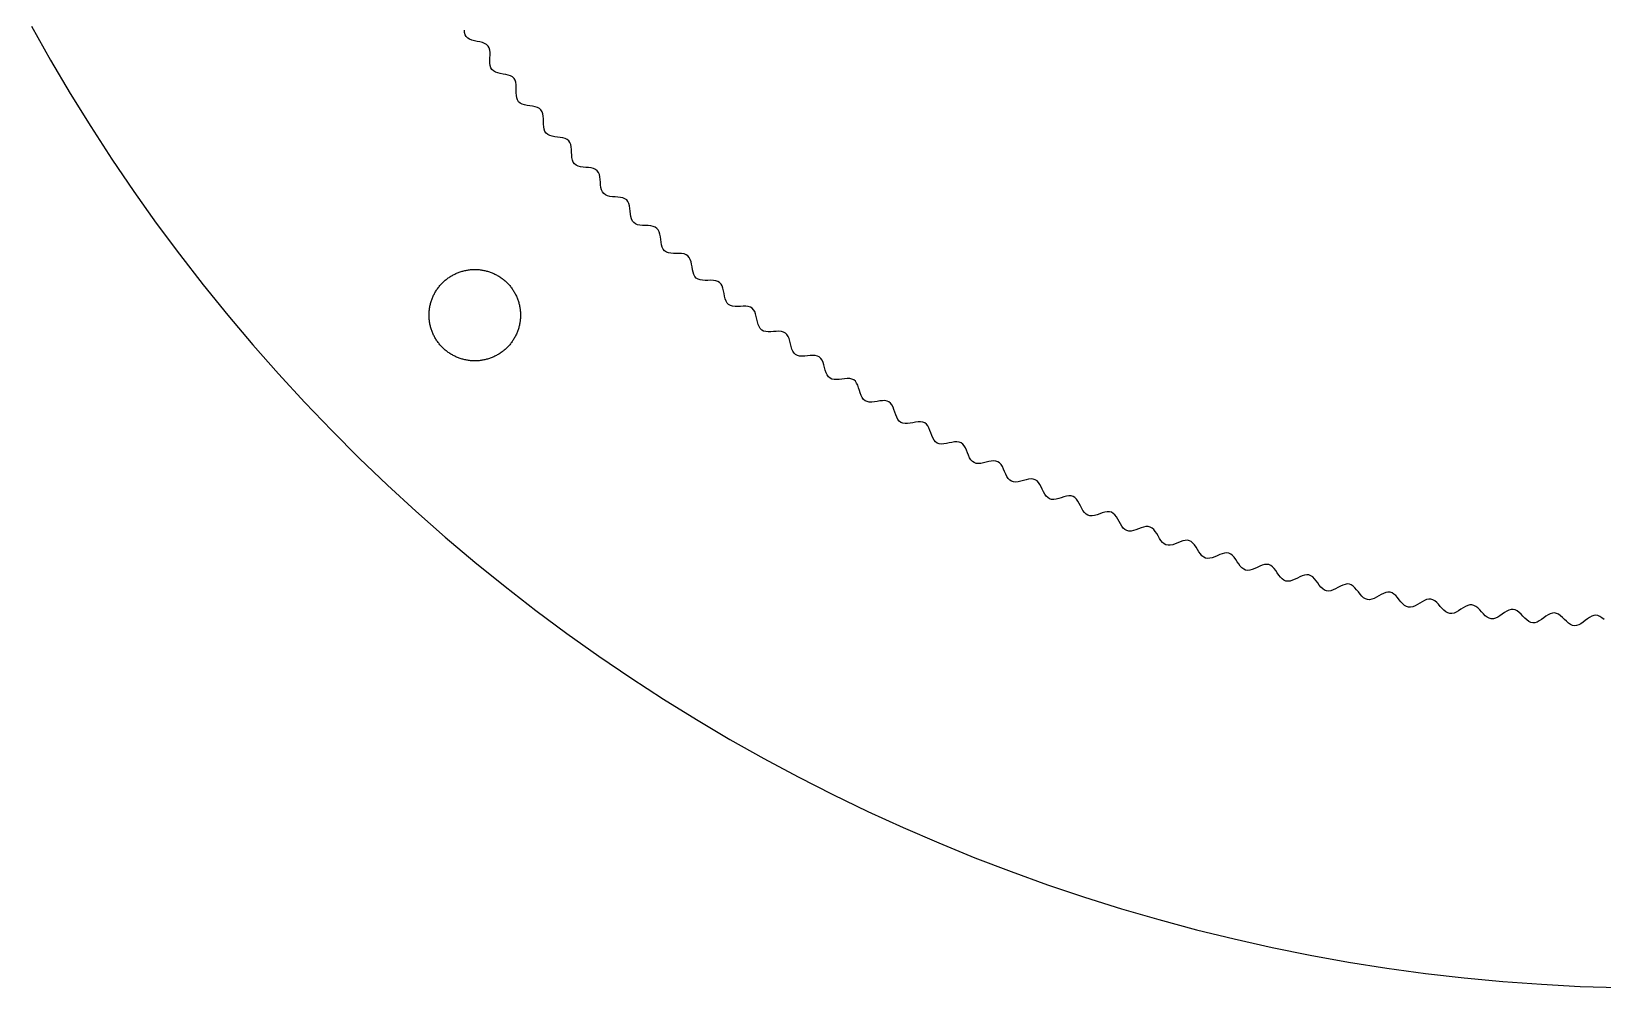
# Model space of a CAD drawing. Header units: metres. Extents: x -102 to 102, y -102 to 102.
# Drawn here: x -88.9 to -3, y -101.5 to -49.2 of the extents above; entities that cross this region are included whole.
import ezdxf

# ---------------------------------------------------------------- set-up
doc = ezdxf.new("R2010")
doc.units = ezdxf.units.M

msp = doc.modelspace()

# ---------------------------------------------------------------- linework, layer by layer
for p, q in [((-88.9451, -48.898), (-87.9016, -50.75)), ((-65.2579, -49.2469), (-65.271, -49.1138)), ((-65.2248, -49.3649), (-65.2579, -49.2469)), ((-65.1681, -49.4653), (-65.2248, -49.3649)), ((-65.0867, -49.5469), (-65.1681, -49.4653)), ((-64.9819, -49.6105), (-65.0867, -49.5469)), ((-64.8572, -49.6589), (-64.9819, -49.6105)), ((-64.7182, -49.6959), (-64.8572, -49.6589)), ((-64.5716, -49.7268), (-64.7182, -49.6959)), ((-64.4251, -49.7574), (-64.5716, -49.7268)), ((-64.2861, -49.7936), (-64.4251, -49.7574)), ((-64.1615, -49.8405), (-64.2861, -49.7936)), ((-64.0565, -49.9026), (-64.1615, -49.8405)), ((-63.9746, -49.9825), (-64.0565, -49.9026)), ((-63.9169, -50.0813), (-63.9746, -49.9825)), ((-63.8821, -50.1981), (-63.9169, -50.0813)), ((-63.8667, -50.3304), (-63.8821, -50.1981)), ((-63.8765, -50.7732), (-63.871, -50.6235)), ((-63.871, -50.6235), (-63.8653, -50.474)), ((-63.8653, -50.474), (-63.8667, -50.3304)), ((-87.9016, -50.75), (-86.8195, -52.5797)), ((-63.8742, -50.9171), (-63.8765, -50.7732)), ((-63.8575, -51.0498), (-63.8742, -50.9171)), ((-63.821, -51.1669), (-63.8575, -51.0498)), ((-63.7615, -51.2656), (-63.821, -51.1669)), ((-63.6779, -51.3449), (-63.7615, -51.2656)), ((-63.5713, -51.4056), (-63.6779, -51.3449)), ((-63.4454, -51.4504), (-63.5713, -51.4056)), ((-63.3053, -51.4836), (-63.4454, -51.4504)), ((-63.158, -51.5104), (-63.3053, -51.4836)), ((-63.0106, -51.5369), (-63.158, -51.5104)), ((-62.8707, -51.5691), (-63.0106, -51.5369)), ((-62.7448, -51.6126), (-62.8707, -51.5691)), ((-62.6382, -51.6717), (-62.7448, -51.6126)), ((-62.5541, -51.7493), (-62.6382, -51.6717)), ((-62.4937, -51.8464), (-62.5541, -51.7493)), ((-62.4556, -51.9622), (-62.4937, -51.8464)), ((-62.4365, -52.094), (-62.4556, -51.9622)), ((-62.431, -52.2375), (-62.4365, -52.094)), ((-62.4339, -52.537), (-62.4326, -52.3872)), ((-62.4326, -52.3872), (-62.431, -52.2375)), ((-86.8195, -52.5797), (-85.6993, -54.3864)), ((-62.4276, -52.6807), (-62.4339, -52.537)), ((-62.4072, -52.8129), (-62.4276, -52.6807)), ((-62.3675, -52.9289), (-62.4072, -52.8129)), ((-62.3053, -53.0259), (-62.3675, -52.9289)), ((-62.2194, -53.1029), (-62.3053, -53.0259)), ((-62.1112, -53.1606), (-62.2194, -53.1029)), ((-61.9841, -53.2019), (-62.1112, -53.1606)), ((-61.8432, -53.2311), (-61.9841, -53.2019)), ((-61.6951, -53.2538), (-61.8432, -53.2311)), ((-61.5471, -53.2762), (-61.6951, -53.2538)), ((-61.4063, -53.3045), (-61.5471, -53.2762)), ((-61.2793, -53.3444), (-61.4063, -53.3045)), ((-61.171, -53.4005), (-61.2793, -53.3444)), ((-61.0848, -53.4757), (-61.171, -53.4005)), ((-61.0217, -53.5711), (-61.0848, -53.4757)), ((-60.9804, -53.6858), (-61.0217, -53.5711)), ((-60.9576, -53.817), (-60.9804, -53.6858)), ((-60.9482, -53.9603), (-60.9576, -53.817)), ((-60.9455, -54.11), (-60.9482, -53.9603)), ((-60.9426, -54.2598), (-60.9455, -54.11)), ((-85.6993, -54.3864), (-84.5415, -56.1692)), ((-60.9323, -54.4033), (-60.9426, -54.2598)), ((-60.9082, -54.5348), (-60.9323, -54.4033)), ((-60.8653, -54.6497), (-60.9082, -54.5348)), ((-60.8004, -54.7449), (-60.8653, -54.6497)), ((-60.7124, -54.8194), (-60.8004, -54.7449)), ((-60.6027, -54.8741), (-60.7124, -54.8194)), ((-60.4744, -54.9118), (-60.6027, -54.8741)), ((-60.3327, -54.9371), (-60.4744, -54.9118)), ((-60.1841, -54.9556), (-60.3327, -54.9371)), ((-60.0355, -54.9739), (-60.1841, -54.9556)), ((-59.894, -54.9983), (-60.0355, -54.9739)), ((-59.7659, -55.0346), (-59.894, -54.9983)), ((-59.6561, -55.0877), (-59.7659, -55.0346)), ((-59.5679, -55.1604), (-59.6561, -55.0877)), ((-59.5021, -55.254), (-59.5679, -55.1604)), ((-59.4576, -55.3676), (-59.5021, -55.254)), ((-59.4312, -55.4981), (-59.4576, -55.3676)), ((-59.4177, -55.641), (-59.4312, -55.4981)), ((-59.4109, -55.7906), (-59.4177, -55.641)), ((-59.4038, -55.9402), (-59.4109, -55.7906)), ((-84.5415, -56.1692), (-83.3466, -57.9274)), ((-59.3895, -56.0834), (-59.4038, -55.9402)), ((-59.3618, -56.2142), (-59.3895, -56.0834)), ((-59.3157, -56.3278), (-59.3618, -56.2142)), ((-59.2481, -56.4212), (-59.3157, -56.3278)), ((-59.1581, -56.4932), (-59.2481, -56.4212)), ((-59.0469, -56.5448), (-59.1581, -56.4932)), ((-58.9176, -56.579), (-59.0469, -56.5448)), ((-58.7753, -56.6003), (-58.9176, -56.579)), ((-58.6262, -56.6147), (-58.7753, -56.6003)), ((-58.4772, -56.6287), (-58.6262, -56.6147)), ((-58.335, -56.6492), (-58.4772, -56.6287)), ((-58.2059, -56.6819), (-58.335, -56.6492)), ((-58.0947, -56.7319), (-58.2059, -56.6819)), ((-58.0045, -56.8022), (-58.0947, -56.7319)), ((-57.9361, -56.8939), (-58.0045, -56.8022)), ((-57.8885, -57.0061), (-57.9361, -56.8939)), ((-57.8584, -57.1359), (-57.8885, -57.0061)), ((-57.841, -57.2784), (-57.8584, -57.1359)), ((-57.83, -57.4277), (-57.841, -57.2784)), ((-57.8187, -57.5771), (-57.83, -57.4277)), ((-83.3466, -57.9274), (-82.1152, -59.6602)), ((-57.8004, -57.7198), (-57.8187, -57.5771)), ((-57.769, -57.8497), (-57.8004, -57.7198)), ((-57.7198, -57.9621), (-57.769, -57.8497)), ((-57.6496, -58.0535), (-57.7198, -57.9621)), ((-57.5577, -58.123), (-57.6496, -58.0535)), ((-57.445, -58.1715), (-57.5577, -58.123)), ((-57.3148, -58.202), (-57.445, -58.1715)), ((-57.172, -58.2193), (-57.3148, -58.202)), ((-57.0226, -58.2295), (-57.172, -58.2193)), ((-56.8732, -58.2394), (-57.0226, -58.2295)), ((-56.7305, -58.2559), (-56.8732, -58.2394)), ((-56.6006, -58.285), (-56.7305, -58.2559)), ((-56.488, -58.3319), (-56.6006, -58.285)), ((-56.3958, -58.3996), (-56.488, -58.3319)), ((-56.3249, -58.4894), (-56.3958, -58.3996)), ((-56.2742, -58.6003), (-56.3249, -58.4894)), ((-56.2405, -58.7291), (-56.2742, -58.6003)), ((-56.2191, -58.8711), (-56.2405, -58.7291)), ((-56.204, -59.02), (-56.2191, -58.8711)), ((-56.1886, -59.169), (-56.204, -59.02)), ((-56.1663, -59.3112), (-56.1886, -59.169)), ((-82.1152, -59.6602), (-80.8478, -61.3668)), ((-56.1312, -59.4402), (-56.1663, -59.3112)), ((-56.0789, -59.5511), (-56.1312, -59.4402)), ((-56.0062, -59.6406), (-56.0789, -59.5511)), ((-55.9124, -59.7074), (-56.0062, -59.6406)), ((-55.7984, -59.7528), (-55.9124, -59.7074)), ((-55.6674, -59.7796), (-55.7984, -59.7528)), ((-55.5241, -59.7929), (-55.6674, -59.7796)), ((-55.3745, -59.799), (-55.5241, -59.7929)), ((-55.2249, -59.8047), (-55.3745, -59.799)), ((-55.0818, -59.8172), (-55.2249, -59.8047)), ((-54.9511, -59.8427), (-55.0818, -59.8172)), ((-54.8373, -59.8864), (-54.9511, -59.8427)), ((-54.7432, -59.9515), (-54.8373, -59.8864)), ((-54.6698, -60.0393), (-54.7432, -59.9515)), ((-54.616, -60.1487), (-54.6698, -60.0393)), ((-54.5788, -60.2765), (-54.616, -60.1487)), ((-54.5534, -60.4178), (-54.5788, -60.2765)), ((-54.5341, -60.5663), (-54.5534, -60.4178)), ((-54.5146, -60.7148), (-54.5341, -60.5663)), ((-54.4883, -60.8563), (-54.5146, -60.7148)), ((-54.4497, -60.9843), (-54.4883, -60.8563)), ((-54.3942, -61.0937), (-54.4497, -60.9843)), ((-80.8478, -61.3668), (-79.5449, -63.0465)), ((-54.3191, -61.1811), (-54.3942, -61.0937)), ((-54.2234, -61.2453), (-54.3191, -61.1811)), ((-54.1082, -61.2874), (-54.2234, -61.2453)), ((-53.9766, -61.3106), (-54.1082, -61.2874)), ((-53.833, -61.3199), (-53.9766, -61.3106)), ((-53.6832, -61.3218), (-53.833, -61.3199)), ((-53.5335, -61.3234), (-53.6832, -61.3218)), ((-53.3902, -61.3318), (-53.5335, -61.3234)), ((-53.2588, -61.3537), (-53.3902, -61.3318)), ((-53.1438, -61.3942), (-53.2588, -61.3537)), ((-53.0479, -61.4566), (-53.1438, -61.3942)), ((-52.9721, -61.5423), (-53.0479, -61.4566)), ((-52.9153, -61.6502), (-52.9721, -61.5423)), ((-52.8745, -61.7769), (-52.9153, -61.6502)), ((-52.8452, -61.9175), (-52.8745, -61.7769)), ((-66.2325, -62.7249), (-66.1908, -62.6932)), ((-66.1908, -62.6932), (-66.1485, -62.6624)), ((-66.1485, -62.6624), (-66.1055, -62.6326)), ((-66.1055, -62.6326), (-66.0619, -62.6036)), ((-66.0619, -62.6036), (-66.0177, -62.5755)), ((-66.0177, -62.5755), (-65.9729, -62.5484)), ((-65.9729, -62.5484), (-65.9275, -62.5222)), ((-65.9275, -62.5222), (-65.8816, -62.497)), ((-65.8816, -62.497), (-65.8352, -62.4727)), ((-65.8352, -62.4727), (-65.7883, -62.4495)), ((-65.7883, -62.4495), (-65.741, -62.4272)), ((-65.741, -62.4272), (-65.6931, -62.4059)), ((-65.6931, -62.4059), (-65.6449, -62.3856)), ((-65.6449, -62.3856), (-65.5962, -62.3663)), ((-65.5962, -62.3663), (-65.5471, -62.3481)), ((-65.5471, -62.3481), (-65.4977, -62.3308)), ((-65.4977, -62.3308), (-65.4479, -62.3147)), ((-65.4479, -62.3147), (-65.3977, -62.2995)), ((-65.3977, -62.2995), (-65.3473, -62.2854)), ((-65.3473, -62.2854), (-65.2966, -62.2724)), ((-65.2966, -62.2724), (-65.2456, -62.2605)), ((-65.2456, -62.2605), (-65.1944, -62.2496)), ((-65.1944, -62.2496), (-65.143, -62.2398)), ((-65.143, -62.2398), (-65.0914, -62.231)), ((-65.0914, -62.231), (-65.0396, -62.2234)), ((-65.0396, -62.2234), (-64.9876, -62.2168)), ((-64.9876, -62.2168), (-64.9355, -62.2114)), ((-64.9355, -62.2114), (-64.8834, -62.207)), ((-64.8834, -62.207), (-64.8311, -62.2037)), ((-64.8311, -62.2037), (-64.7788, -62.2015)), ((-64.7788, -62.2015), (-64.7264, -62.2004)), ((-64.7264, -62.2004), (-64.6741, -62.2004)), ((-64.6741, -62.2004), (-64.6217, -62.2015)), ((-64.6217, -62.2015), (-64.5694, -62.2037)), ((-64.5694, -62.2037), (-64.5172, -62.207)), ((-64.5172, -62.207), (-64.465, -62.2114)), ((-64.465, -62.2114), (-64.4129, -62.2168)), ((-64.4129, -62.2168), (-64.361, -62.2234)), ((-64.361, -62.2234), (-64.3092, -62.231)), ((-64.3092, -62.231), (-64.2576, -62.2398)), ((-64.2576, -62.2398), (-64.2061, -62.2496)), ((-64.2061, -62.2496), (-64.1549, -62.2605)), ((-64.1549, -62.2605), (-64.1039, -62.2724)), ((-64.1039, -62.2724), (-64.0532, -62.2854)), ((-64.0532, -62.2854), (-64.0028, -62.2995)), ((-64.0028, -62.2995), (-63.9527, -62.3147)), ((-63.9527, -62.3147), (-63.9029, -62.3308)), ((-63.9029, -62.3308), (-63.8534, -62.3481)), ((-63.8534, -62.3481), (-63.8043, -62.3663)), ((-63.8043, -62.3663), (-63.7557, -62.3856)), ((-63.7557, -62.3856), (-63.7074, -62.4059)), ((-63.7074, -62.4059), (-63.6596, -62.4272)), ((-63.6596, -62.4272), (-63.6122, -62.4495)), ((-63.6122, -62.4495), (-63.5653, -62.4727)), ((-63.5653, -62.4727), (-63.5189, -62.497)), ((-63.5189, -62.497), (-63.473, -62.5222)), ((-63.473, -62.5222), (-63.4277, -62.5484)), ((-63.4277, -62.5484), (-63.3829, -62.5755)), ((-63.3829, -62.5755), (-63.3387, -62.6036)), ((-63.3387, -62.6036), (-63.2951, -62.6326)), ((-63.2951, -62.6326), (-63.2521, -62.6624)), ((-63.2521, -62.6624), (-63.2097, -62.6932)), ((-63.2097, -62.6932), (-63.168, -62.7249)), ((-52.8218, -62.0654), (-52.8452, -61.9175)), ((-52.798, -62.2133), (-52.8218, -62.0654)), ((-52.7679, -62.354), (-52.798, -62.2133)), ((-52.7257, -62.4808), (-52.7679, -62.354)), ((-52.6672, -62.5886), (-52.7257, -62.4808)), ((-52.5897, -62.6739), (-52.6672, -62.5886)), ((-52.4922, -62.7355), (-52.5897, -62.6739)), ((-79.5449, -63.0465), (-78.2071, -64.6985)), ((-66.9511, -63.6122), (-66.9278, -63.5653)), ((-66.9278, -63.5653), (-66.9035, -63.5189)), ((-66.9035, -63.5189), (-66.8783, -63.473)), ((-66.8783, -63.473), (-66.8521, -63.4277)), ((-66.8521, -63.4277), (-66.825, -63.3829)), ((-66.825, -63.3829), (-66.7969, -63.3387)), ((-66.7969, -63.3387), (-66.768, -63.2951)), ((-66.768, -63.2951), (-66.7381, -63.2521)), ((-66.7381, -63.2521), (-66.7073, -63.2097)), ((-66.7073, -63.2097), (-66.6756, -63.168)), ((-66.6756, -63.168), (-66.6431, -63.127)), ((-66.6431, -63.127), (-66.6098, -63.0866)), ((-66.6098, -63.0866), (-66.5755, -63.047)), ((-66.5755, -63.047), (-66.5405, -63.0081)), ((-66.5405, -63.0081), (-66.5047, -62.9699)), ((-66.5047, -62.9699), (-66.468, -62.9325)), ((-66.468, -62.9325), (-66.4306, -62.8959)), ((-66.4306, -62.8959), (-66.3925, -62.86)), ((-66.3925, -62.86), (-66.3535, -62.825)), ((-66.3535, -62.825), (-66.3139, -62.7908)), ((-66.3139, -62.7908), (-66.2736, -62.7574)), ((-66.2736, -62.7574), (-66.2325, -62.7249)), ((-63.168, -62.7249), (-63.127, -62.7574)), ((-63.127, -62.7574), (-63.0866, -62.7908)), ((-63.0866, -62.7908), (-63.047, -62.825)), ((-63.047, -62.825), (-63.0081, -62.86)), ((-63.0081, -62.86), (-62.9699, -62.8959)), ((-62.9699, -62.8959), (-62.9325, -62.9325)), ((-62.9325, -62.9325), (-62.8959, -62.9699)), ((-62.8959, -62.9699), (-62.86, -63.0081)), ((-62.86, -63.0081), (-62.825, -63.047)), ((-62.825, -63.047), (-62.7908, -63.0866)), ((-62.7908, -63.0866), (-62.7574, -63.127)), ((-62.7574, -63.127), (-62.7249, -63.168)), ((-62.7249, -63.168), (-62.6932, -63.2097)), ((-62.6932, -63.2097), (-62.6624, -63.2521)), ((-62.6624, -63.2521), (-62.6326, -63.2951)), ((-62.6326, -63.2951), (-62.6036, -63.3387)), ((-62.6036, -63.3387), (-62.5755, -63.3829)), ((-62.5755, -63.3829), (-62.5484, -63.4277)), ((-62.5484, -63.4277), (-62.5222, -63.473)), ((-62.5222, -63.473), (-62.497, -63.5189)), ((-62.497, -63.5189), (-62.4727, -63.5653)), ((-62.4727, -63.5653), (-62.4495, -63.6122)), ((-52.3759, -62.7743), (-52.4922, -62.7355)), ((-52.2436, -62.7938), (-52.3759, -62.7743)), ((-52.0998, -62.7991), (-52.2436, -62.7938)), ((-51.95, -62.7968), (-52.0998, -62.7991)), ((-51.8004, -62.7942), (-51.95, -62.7968)), ((-51.6569, -62.7987), (-51.8004, -62.7942)), ((-51.5249, -62.8168), (-51.6569, -62.7987)), ((-51.4088, -62.8541), (-51.5249, -62.8168)), ((-51.3113, -62.9139), (-51.4088, -62.8541)), ((-51.2331, -62.9974), (-51.3113, -62.9139)), ((-51.1733, -63.1036), (-51.2331, -62.9974)), ((-51.129, -63.2292), (-51.1733, -63.1036)), ((-51.0957, -63.3689), (-51.129, -63.2292)), ((-51.0682, -63.516), (-51.0957, -63.3689)), ((-51.0404, -63.6632), (-51.0682, -63.516)), ((-67.1892, -64.465), (-67.1837, -64.4129)), ((-67.1837, -64.4129), (-67.1771, -64.361)), ((-67.1771, -64.361), (-67.1695, -64.3092)), ((-67.1695, -64.3092), (-67.1608, -64.2576)), ((-67.1608, -64.2576), (-67.1509, -64.2061)), ((-67.1509, -64.2061), (-67.1401, -64.1549)), ((-67.1401, -64.1549), (-67.1281, -64.1039)), ((-67.1281, -64.1039), (-67.1151, -64.0532)), ((-67.1151, -64.0532), (-67.101, -64.0028)), ((-67.101, -64.0028), (-67.0859, -63.9527)), ((-67.0859, -63.9527), (-67.0697, -63.9029)), ((-67.0697, -63.9029), (-67.0525, -63.8534)), ((-67.0525, -63.8534), (-67.0342, -63.8043)), ((-67.0342, -63.8043), (-67.0149, -63.7557)), ((-67.0149, -63.7557), (-66.9946, -63.7074)), ((-66.9946, -63.7074), (-66.9734, -63.6596)), ((-66.9734, -63.6596), (-66.9511, -63.6122)), ((-62.4495, -63.6122), (-62.4272, -63.6596)), ((-62.4272, -63.6596), (-62.4059, -63.7074)), ((-62.4059, -63.7074), (-62.3856, -63.7557)), ((-62.3856, -63.7557), (-62.3663, -63.8043)), ((-62.3663, -63.8043), (-62.3481, -63.8534)), ((-62.3481, -63.8534), (-62.3308, -63.9029)), ((-62.3308, -63.9029), (-62.3147, -63.9527)), ((-62.3147, -63.9527), (-62.2995, -64.0028)), ((-62.2995, -64.0028), (-62.2854, -64.0532)), ((-62.2854, -64.0532), (-62.2724, -64.1039)), ((-62.2724, -64.1039), (-62.2605, -64.1549)), ((-62.2605, -64.1549), (-62.2496, -64.2061)), ((-62.2496, -64.2061), (-62.2398, -64.2576)), ((-62.2398, -64.2576), (-62.231, -64.3092)), ((-62.231, -64.3092), (-62.2234, -64.361)), ((-62.2234, -64.361), (-62.2168, -64.4129)), ((-62.2168, -64.4129), (-62.2114, -64.465)), ((-51.0062, -63.803), (-51.0404, -63.6632)), ((-50.9606, -63.9287), (-51.0062, -63.803)), ((-50.8991, -64.0348), (-50.9606, -63.9287)), ((-50.8192, -64.1179), (-50.8991, -64.0348)), ((-50.7201, -64.1767), (-50.8192, -64.1179)), ((-50.6027, -64.2123), (-50.7201, -64.1767)), ((-50.47, -64.2281), (-50.6027, -64.2123)), ((-50.3261, -64.2294), (-50.47, -64.2281)), ((-50.1764, -64.2229), (-50.3261, -64.2294)), ((-50.0269, -64.2161), (-50.1764, -64.2229)), ((-49.8833, -64.2165), (-50.0269, -64.2161)), ((-49.7509, -64.231), (-49.8833, -64.2165)), ((-49.6338, -64.265), (-49.7509, -64.231)), ((-49.5346, -64.322), (-49.6338, -64.265)), ((-49.4542, -64.4034), (-49.5346, -64.322)), ((-49.3914, -64.5079), (-49.4542, -64.4034)), ((-78.2071, -64.6985), (-76.835, -66.3222)), ((-67.2001, -64.6741), (-67.199, -64.6217)), ((-67.2001, -64.7264), (-67.2001, -64.6741)), ((-67.199, -64.7788), (-67.2001, -64.7264)), ((-67.199, -64.6217), (-67.1968, -64.5694)), ((-67.1968, -64.8311), (-67.199, -64.7788)), ((-67.1968, -64.5694), (-67.1935, -64.5172)), ((-67.1935, -64.8834), (-67.1968, -64.8311)), ((-67.1935, -64.5172), (-67.1892, -64.465)), ((-67.1892, -64.9355), (-67.1935, -64.8834)), ((-67.1837, -64.9876), (-67.1892, -64.9355)), ((-67.1771, -65.0396), (-67.1837, -64.9876)), ((-67.1695, -65.0914), (-67.1771, -65.0396)), ((-67.1608, -65.143), (-67.1695, -65.0914)), ((-67.1509, -65.1944), (-67.1608, -65.143)), ((-67.1401, -65.2456), (-67.1509, -65.1944)), ((-67.1281, -65.2966), (-67.1401, -65.2456)), ((-62.2605, -65.2456), (-62.2724, -65.2966)), ((-62.2496, -65.1944), (-62.2605, -65.2456)), ((-62.2398, -65.143), (-62.2496, -65.1944)), ((-62.231, -65.0914), (-62.2398, -65.143)), ((-62.2234, -65.0396), (-62.231, -65.0914)), ((-62.2168, -64.9876), (-62.2234, -65.0396)), ((-62.2114, -64.9355), (-62.2168, -64.9876)), ((-62.2114, -64.465), (-62.207, -64.5172)), ((-62.207, -64.8834), (-62.2114, -64.9355)), ((-62.207, -64.5172), (-62.2037, -64.5694)), ((-62.2037, -64.8311), (-62.207, -64.8834)), ((-62.2037, -64.5694), (-62.2015, -64.6217)), ((-62.2015, -64.7788), (-62.2037, -64.8311)), ((-62.2015, -64.6217), (-62.2004, -64.6741)), ((-62.2004, -64.7264), (-62.2015, -64.7788)), ((-62.2004, -64.6741), (-62.2004, -64.7264)), ((-49.3436, -64.6322), (-49.3914, -64.5079)), ((-49.3065, -64.7709), (-49.3436, -64.6322)), ((-49.2748, -64.9172), (-49.3065, -64.7709)), ((-49.2429, -65.0635), (-49.2748, -64.9172)), ((-49.2049, -65.2023), (-49.2429, -65.0635)), ((-49.1557, -65.3266), (-49.2049, -65.2023)), ((-67.1151, -65.3473), (-67.1281, -65.2966)), ((-67.101, -65.3977), (-67.1151, -65.3473)), ((-67.0859, -65.4479), (-67.101, -65.3977)), ((-67.0697, -65.4977), (-67.0859, -65.4479)), ((-67.0525, -65.5471), (-67.0697, -65.4977)), ((-67.0342, -65.5962), (-67.0525, -65.5471)), ((-67.0149, -65.6449), (-67.0342, -65.5962)), ((-66.9946, -65.6931), (-67.0149, -65.6449)), ((-66.9734, -65.741), (-66.9946, -65.6931)), ((-66.9511, -65.7883), (-66.9734, -65.741)), ((-66.9278, -65.8352), (-66.9511, -65.7883)), ((-66.9035, -65.8816), (-66.9278, -65.8352)), ((-66.8783, -65.9275), (-66.9035, -65.8816)), ((-66.8521, -65.9729), (-66.8783, -65.9275)), ((-66.825, -66.0177), (-66.8521, -65.9729)), ((-66.7969, -66.0619), (-66.825, -66.0177)), ((-66.768, -66.1055), (-66.7969, -66.0619)), ((-66.7381, -66.1485), (-66.768, -66.1055)), ((-66.7073, -66.1908), (-66.7381, -66.1485)), ((-62.6624, -66.1485), (-62.6932, -66.1908)), ((-62.6326, -66.1055), (-62.6624, -66.1485)), ((-62.6036, -66.0619), (-62.6326, -66.1055)), ((-62.5755, -66.0177), (-62.6036, -66.0619)), ((-62.5484, -65.9729), (-62.5755, -66.0177)), ((-62.5222, -65.9275), (-62.5484, -65.9729)), ((-62.497, -65.8816), (-62.5222, -65.9275)), ((-62.4727, -65.8352), (-62.497, -65.8816)), ((-62.4495, -65.7883), (-62.4727, -65.8352)), ((-62.4272, -65.741), (-62.4495, -65.7883)), ((-62.4059, -65.6931), (-62.4272, -65.741)), ((-62.3856, -65.6449), (-62.4059, -65.6931)), ((-62.3663, -65.5962), (-62.3856, -65.6449)), ((-62.3481, -65.5471), (-62.3663, -65.5962)), ((-62.3308, -65.4977), (-62.3481, -65.5471)), ((-62.3147, -65.4479), (-62.3308, -65.4977)), ((-62.2995, -65.3977), (-62.3147, -65.4479)), ((-62.2854, -65.3473), (-62.2995, -65.3977)), ((-62.2724, -65.2966), (-62.2854, -65.3473)), ((-49.0913, -65.431), (-49.1557, -65.3266)), ((-49.0091, -65.5118), (-49.0913, -65.431)), ((-48.9084, -65.5678), (-49.0091, -65.5118)), ((-48.7901, -65.6002), (-48.9084, -65.5678)), ((-48.6569, -65.6122), (-48.7901, -65.6002)), ((-48.513, -65.6095), (-48.6569, -65.6122)), ((-48.3636, -65.5988), (-48.513, -65.6095)), ((-48.2143, -65.5879), (-48.3636, -65.5988)), ((-48.0708, -65.5843), (-48.2143, -65.5879)), ((-47.9381, -65.5951), (-48.0708, -65.5843)), ((-47.8201, -65.6258), (-47.9381, -65.5951)), ((-47.7193, -65.68), (-47.8201, -65.6258)), ((-47.6366, -65.7591), (-47.7193, -65.68)), ((-47.571, -65.8618), (-47.6366, -65.7591)), ((-47.5197, -65.9847), (-47.571, -65.8618)), ((-47.4787, -66.1223), (-47.5197, -65.9847)), ((-47.443, -66.2677), (-47.4787, -66.1223)), ((-76.835, -66.3222), (-75.4292, -67.9167)), ((-66.6756, -66.2325), (-66.7073, -66.1908)), ((-66.6431, -66.2736), (-66.6756, -66.2325)), ((-66.6098, -66.3139), (-66.6431, -66.2736)), ((-66.5755, -66.3535), (-66.6098, -66.3139)), ((-66.5405, -66.3925), (-66.5755, -66.3535)), ((-66.5047, -66.4306), (-66.5405, -66.3925)), ((-66.468, -66.468), (-66.5047, -66.4306)), ((-66.4306, -66.5047), (-66.468, -66.468)), ((-66.3925, -66.5405), (-66.4306, -66.5047)), ((-66.3535, -66.5755), (-66.3925, -66.5405)), ((-66.3139, -66.6098), (-66.3535, -66.5755)), ((-66.2736, -66.6431), (-66.3139, -66.6098)), ((-66.2325, -66.6756), (-66.2736, -66.6431)), ((-66.1908, -66.7073), (-66.2325, -66.6756)), ((-66.1485, -66.7381), (-66.1908, -66.7073)), ((-66.1055, -66.768), (-66.1485, -66.7381)), ((-66.0619, -66.7969), (-66.1055, -66.768)), ((-66.0177, -66.825), (-66.0619, -66.7969)), ((-65.9729, -66.8521), (-66.0177, -66.825)), ((-65.9275, -66.8783), (-65.9729, -66.8521)), ((-65.8816, -66.9035), (-65.9275, -66.8783)), ((-65.8352, -66.9278), (-65.8816, -66.9035)), ((-65.7883, -66.9511), (-65.8352, -66.9278)), ((-65.741, -66.9734), (-65.7883, -66.9511)), ((-65.6931, -66.9946), (-65.741, -66.9734)), ((-65.6449, -67.0149), (-65.6931, -66.9946)), ((-63.7074, -66.9946), (-63.7557, -67.0149)), ((-63.6596, -66.9734), (-63.7074, -66.9946)), ((-63.6122, -66.9511), (-63.6596, -66.9734)), ((-63.5653, -66.9278), (-63.6122, -66.9511)), ((-63.5189, -66.9035), (-63.5653, -66.9278)), ((-63.473, -66.8783), (-63.5189, -66.9035)), ((-63.4277, -66.8521), (-63.473, -66.8783)), ((-63.3829, -66.825), (-63.4277, -66.8521)), ((-63.3387, -66.7969), (-63.3829, -66.825)), ((-63.2951, -66.768), (-63.3387, -66.7969)), ((-63.2521, -66.7381), (-63.2951, -66.768)), ((-63.2097, -66.7073), (-63.2521, -66.7381)), ((-63.168, -66.6756), (-63.2097, -66.7073)), ((-63.127, -66.6431), (-63.168, -66.6756)), ((-63.0866, -66.6098), (-63.127, -66.6431)), ((-63.047, -66.5755), (-63.0866, -66.6098)), ((-63.0081, -66.5405), (-63.047, -66.5755)), ((-62.9699, -66.5047), (-63.0081, -66.5405)), ((-62.9325, -66.468), (-62.9699, -66.5047)), ((-62.8959, -66.4306), (-62.9325, -66.468)), ((-62.86, -66.3925), (-62.8959, -66.4306)), ((-62.825, -66.3535), (-62.86, -66.3925)), ((-62.7908, -66.3139), (-62.825, -66.3535)), ((-62.7574, -66.2736), (-62.7908, -66.3139)), ((-62.7249, -66.2325), (-62.7574, -66.2736)), ((-62.6932, -66.1908), (-62.7249, -66.2325)), ((-47.407, -66.4131), (-47.443, -66.2677)), ((-47.3651, -66.5508), (-47.407, -66.4131)), ((-47.3125, -66.6737), (-47.3651, -66.5508)), ((-47.2452, -66.7762), (-47.3125, -66.6737)), ((-47.1608, -66.8547), (-47.2452, -66.7762)), ((-47.0585, -66.9079), (-47.1608, -66.8547)), ((-46.9394, -66.9369), (-47.0585, -66.9079)), ((-46.8059, -66.9453), (-46.9394, -66.9369)), ((-46.6622, -66.9385), (-46.8059, -66.9453)), ((-46.5132, -66.9237), (-46.6622, -66.9385)), ((-46.3642, -66.9085), (-46.5132, -66.9237)), ((-46.2208, -66.901), (-46.3642, -66.9085)), ((-46.0878, -66.908), (-46.2208, -66.901)), ((-45.9691, -66.9354), (-46.0878, -66.908)), ((-45.8668, -66.9868), (-45.9691, -66.9354)), ((-45.782, -67.0635), (-45.8668, -66.9868)), ((-65.5962, -67.0342), (-65.6449, -67.0149)), ((-65.5471, -67.0525), (-65.5962, -67.0342)), ((-65.4977, -67.0697), (-65.5471, -67.0525)), ((-65.4479, -67.0859), (-65.4977, -67.0697)), ((-65.3977, -67.101), (-65.4479, -67.0859)), ((-65.3473, -67.1151), (-65.3977, -67.101)), ((-65.2966, -67.1281), (-65.3473, -67.1151)), ((-65.2456, -67.1401), (-65.2966, -67.1281)), ((-65.1944, -67.1509), (-65.2456, -67.1401)), ((-65.143, -67.1608), (-65.1944, -67.1509)), ((-65.0914, -67.1695), (-65.143, -67.1608)), ((-65.0396, -67.1771), (-65.0914, -67.1695)), ((-64.9876, -67.1837), (-65.0396, -67.1771)), ((-64.9355, -67.1892), (-64.9876, -67.1837)), ((-64.8834, -67.1935), (-64.9355, -67.1892)), ((-64.8311, -67.1968), (-64.8834, -67.1935)), ((-64.7788, -67.199), (-64.8311, -67.1968)), ((-64.7264, -67.2001), (-64.7788, -67.199)), ((-64.6741, -67.2001), (-64.7264, -67.2001)), ((-64.6217, -67.199), (-64.6741, -67.2001)), ((-64.5694, -67.1968), (-64.6217, -67.199)), ((-64.5172, -67.1935), (-64.5694, -67.1968)), ((-64.465, -67.1892), (-64.5172, -67.1935)), ((-64.4129, -67.1837), (-64.465, -67.1892)), ((-64.361, -67.1771), (-64.4129, -67.1837)), ((-64.3092, -67.1695), (-64.361, -67.1771)), ((-64.2576, -67.1608), (-64.3092, -67.1695)), ((-64.2061, -67.1509), (-64.2576, -67.1608)), ((-64.1549, -67.1401), (-64.2061, -67.1509)), ((-64.1039, -67.1281), (-64.1549, -67.1401)), ((-64.0532, -67.1151), (-64.1039, -67.1281)), ((-64.0028, -67.101), (-64.0532, -67.1151)), ((-63.9527, -67.0859), (-64.0028, -67.101)), ((-63.9029, -67.0697), (-63.9527, -67.0859)), ((-63.8534, -67.0525), (-63.9029, -67.0697)), ((-63.8043, -67.0342), (-63.8534, -67.0525)), ((-63.7557, -67.0149), (-63.8043, -67.0342)), ((-45.7134, -67.1644), (-45.782, -67.0635)), ((-45.6588, -67.2858), (-45.7134, -67.1644)), ((-45.614, -67.4222), (-45.6588, -67.2858)), ((-45.5742, -67.5666), (-45.614, -67.4222)), ((-45.5341, -67.7109), (-45.5742, -67.5666)), ((-45.4885, -67.8474), (-45.5341, -67.7109)), ((-45.4324, -67.9687), (-45.4885, -67.8474)), ((-75.4292, -67.9167), (-73.9903, -69.4815)), ((-45.3623, -68.0693), (-45.4324, -67.9687)), ((-45.2757, -68.1454), (-45.3623, -68.0693)), ((-45.172, -68.1957), (-45.2757, -68.1454)), ((-45.0521, -68.2214), (-45.172, -68.1957)), ((-44.9185, -68.226), (-45.0521, -68.2214)), ((-44.775, -68.2153), (-44.9185, -68.226)), ((-44.6264, -68.1963), (-44.775, -68.2153)), ((-44.478, -68.177), (-44.6264, -68.1963)), ((-44.3348, -68.1654), (-44.478, -68.177)), ((-44.2017, -68.1688), (-44.3348, -68.1654)), ((-44.0822, -68.1929), (-44.2017, -68.1688)), ((-43.9786, -68.2414), (-44.0822, -68.1929)), ((-43.8916, -68.3157), (-43.9786, -68.2414)), ((-43.8203, -68.4146), (-43.8916, -68.3157)), ((-43.7622, -68.5345), (-43.8203, -68.4146)), ((-43.7136, -68.6696), (-43.7622, -68.5345)), ((-43.6699, -68.8127), (-43.7136, -68.6696)), ((-73.9903, -69.4815), (-72.519, -71.0158)), ((-43.6258, -68.9559), (-43.6699, -68.8127)), ((-43.5763, -69.091), (-43.6258, -68.9559)), ((-43.5169, -69.2108), (-43.5763, -69.091)), ((-43.444, -69.3094), (-43.5169, -69.2108)), ((-43.3553, -69.383), (-43.444, -69.3094)), ((-43.2503, -69.4304), (-43.3553, -69.383)), ((-43.1297, -69.4527), (-43.2503, -69.4304)), ((-42.996, -69.4536), (-43.1297, -69.4527)), ((-42.8528, -69.4389), (-42.996, -69.4536)), ((-42.7048, -69.4157), (-42.8528, -69.4389)), ((-42.557, -69.3923), (-42.7048, -69.4157)), ((-42.4143, -69.3768), (-42.557, -69.3923)), ((-42.2811, -69.3764), (-42.4143, -69.3768)), ((-42.1609, -69.3971), (-42.2811, -69.3764)), ((-42.056, -69.4427), (-42.1609, -69.3971)), ((-41.967, -69.5146), (-42.056, -69.4427)), ((-41.8929, -69.6115), (-41.967, -69.5146)), ((-41.8316, -69.7296), (-41.8929, -69.6115)), ((-41.7792, -69.8633), (-41.8316, -69.7296)), ((-41.7315, -70.0052), (-41.7792, -69.8633)), ((-41.6834, -70.1471), (-41.7315, -70.0052)), ((-41.6302, -70.2808), (-41.6834, -70.1471)), ((-41.5675, -70.3988), (-41.6302, -70.2808)), ((-41.4918, -70.4954), (-41.5675, -70.3988)), ((-72.519, -71.0158), (-71.0158, -72.519)), ((-41.4011, -70.5665), (-41.4918, -70.4954)), ((-41.2948, -70.611), (-41.4011, -70.5665)), ((-41.1736, -70.6299), (-41.2948, -70.611)), ((-41.04, -70.6271), (-41.1736, -70.6299)), ((-40.8973, -70.6083), (-41.04, -70.6271)), ((-40.75, -70.5811), (-40.8973, -70.6083)), ((-40.6028, -70.5535), (-40.75, -70.5811)), ((-40.4606, -70.534), (-40.6028, -70.5535)), ((-40.3275, -70.5299), (-40.4606, -70.534)), ((-40.2068, -70.5473), (-40.3275, -70.5299)), ((-40.1007, -70.5899), (-40.2068, -70.5473)), ((-40.0097, -70.6593), (-40.1007, -70.5899)), ((-39.933, -70.754), (-40.0097, -70.6593)), ((-39.8683, -70.8705), (-39.933, -70.754)), ((-39.8122, -71.0027), (-39.8683, -70.8705)), ((-39.7606, -71.1431), (-39.8122, -71.0027)), ((-39.7086, -71.2836), (-39.7606, -71.1431)), ((-39.6516, -71.4158), (-39.7086, -71.2836)), ((-39.5856, -71.532), (-39.6516, -71.4158)), ((-39.5073, -71.6264), (-39.5856, -71.532)), ((-39.4147, -71.695), (-39.5073, -71.6264)), ((-39.3071, -71.7365), (-39.4147, -71.695)), ((-39.1855, -71.752), (-39.3071, -71.7365)), ((-39.0519, -71.7455), (-39.1855, -71.752)), ((-38.9099, -71.7227), (-39.0519, -71.7455)), ((-38.7634, -71.6913), (-38.9099, -71.7227)), ((-38.6171, -71.6597), (-38.7634, -71.6913)), ((-38.4754, -71.6362), (-38.6171, -71.6597)), ((-38.3425, -71.6284), (-38.4754, -71.6362)), ((-38.2213, -71.6424), (-38.3425, -71.6284)), ((-38.114, -71.6821), (-38.2213, -71.6424)), ((-38.0211, -71.7489), (-38.114, -71.6821)), ((-37.9418, -71.8414), (-38.0211, -71.7489)), ((-37.8739, -71.956), (-37.9418, -71.8414)), ((-37.8142, -72.0866), (-37.8739, -71.956)), ((-37.7586, -72.2256), (-37.8142, -72.0866)), ((-71.0158, -72.519), (-69.4815, -73.9903)), ((-37.7027, -72.3646), (-37.7586, -72.2256)), ((-37.6421, -72.4951), (-37.7027, -72.3646)), ((-37.5729, -72.6095), (-37.6421, -72.4951)), ((-37.492, -72.7016), (-37.5729, -72.6095)), ((-37.3975, -72.7676), (-37.492, -72.7016)), ((-37.2888, -72.806), (-37.3975, -72.7676)), ((-37.1668, -72.8182), (-37.2888, -72.806)), ((-37.0335, -72.8079), (-37.1668, -72.8182)), ((-36.8921, -72.7812), (-37.0335, -72.8079)), ((-36.7465, -72.7457), (-36.8921, -72.7812)), ((-36.6011, -72.71), (-36.7465, -72.7457)), ((-36.4602, -72.6826), (-36.6011, -72.71)), ((-36.3275, -72.6711), (-36.4602, -72.6826)), ((-36.2061, -72.6817), (-36.3275, -72.6711)), ((-36.0977, -72.7184), (-36.2061, -72.6817)), ((-36.003, -72.7825), (-36.0977, -72.7184)), ((-35.9211, -72.8728), (-36.003, -72.7825)), ((-35.85, -72.9855), (-35.9211, -72.8728)), ((-35.7867, -73.1143), (-35.85, -72.9855)), ((-35.7272, -73.2517), (-35.7867, -73.1143)), ((-35.6675, -73.3891), (-35.7272, -73.2517)), ((-35.6032, -73.5178), (-35.6675, -73.3891)), ((-35.5309, -73.6302), (-35.6032, -73.5178)), ((-35.4474, -73.7201), (-35.5309, -73.6302)), ((-35.3511, -73.7834), (-35.4474, -73.7201)), ((-35.2414, -73.8188), (-35.3511, -73.7834)), ((-35.1191, -73.8275), (-35.2414, -73.8188)), ((-34.9861, -73.8135), (-35.1191, -73.8275)), ((-34.8455, -73.7829), (-34.9861, -73.8135)), ((-34.701, -73.7434), (-34.8455, -73.7829)), ((-34.5567, -73.7036), (-34.701, -73.7434)), ((-34.4166, -73.6723), (-34.5567, -73.7036)), ((-34.2843, -73.6571), (-34.4166, -73.6723)), ((-34.1626, -73.6643), (-34.2843, -73.6571)), ((-34.0532, -73.6979), (-34.1626, -73.6643)), ((-33.9567, -73.7594), (-34.0532, -73.6979)), ((-33.8724, -73.8474), (-33.9567, -73.7594)), ((-33.7982, -73.958), (-33.8724, -73.8474)), ((-69.4815, -73.9903), (-67.9167, -75.4292)), ((-33.7313, -74.085), (-33.7982, -73.958)), ((-33.668, -74.2207), (-33.7313, -74.085)), ((-33.6044, -74.3564), (-33.668, -74.2207)), ((-33.5366, -74.4833), (-33.6044, -74.3564)), ((-33.4611, -74.5936), (-33.5366, -74.4833)), ((-33.3752, -74.6811), (-33.4611, -74.5936)), ((-33.2771, -74.7417), (-33.3752, -74.6811)), ((-33.1665, -74.774), (-33.2771, -74.7417)), ((-32.7718, -74.7271), (-32.9115, -74.7616)), ((-32.6284, -74.6835), (-32.7718, -74.7271)), ((-32.4853, -74.6398), (-32.6284, -74.6835)), ((-32.3461, -74.6045), (-32.4853, -74.6398)), ((-32.2143, -74.5856), (-32.3461, -74.6045)), ((-32.0924, -74.5894), (-32.2143, -74.5856)), ((-31.9822, -74.62), (-32.0924, -74.5894)), ((-31.884, -74.6788), (-31.9822, -74.62)), ((-31.7972, -74.7644), (-31.884, -74.6788)), ((-67.9167, -75.4292), (-66.3222, -76.835)), ((-33.044, -74.7793), (-33.1665, -74.774)), ((-32.9115, -74.7616), (-33.044, -74.7793)), ((-31.72, -74.8729), (-31.7972, -74.7644)), ((-31.6495, -74.998), (-31.72, -74.8729)), ((-31.5825, -75.1318), (-31.6495, -74.998)), ((-31.5152, -75.2657), (-31.5825, -75.1318)), ((-31.4438, -75.3906), (-31.5152, -75.2657)), ((-31.3653, -75.4988), (-31.4438, -75.3906)), ((-31.277, -75.5839), (-31.3653, -75.4988)), ((-31.1773, -75.6417), (-31.277, -75.5839)), ((-30.5304, -75.5655), (-30.6725, -75.613)), ((-30.3885, -75.5177), (-30.5304, -75.5655)), ((-30.2504, -75.4786), (-30.3885, -75.5177)), ((-30.1192, -75.456), (-30.2504, -75.4786)), ((-29.9973, -75.4564), (-30.1192, -75.456)), ((-29.8862, -75.4839), (-29.9973, -75.4564)), ((-29.7864, -75.5399), (-29.8862, -75.4839)), ((-29.6973, -75.6231), (-29.7864, -75.5399)), ((-31.0658, -75.6709), (-31.1773, -75.6417)), ((-30.9431, -75.6728), (-31.0658, -75.6709)), ((-30.8112, -75.6514), (-30.9431, -75.6728)), ((-30.6725, -75.613), (-30.8112, -75.6514)), ((-29.617, -75.7294), (-29.6973, -75.6231)), ((-29.5431, -75.8524), (-29.617, -75.7294)), ((-29.4724, -75.9844), (-29.5431, -75.8524)), ((-29.4014, -76.1163), (-29.4724, -75.9844)), ((-29.3266, -76.2392), (-29.4014, -76.1163)), ((-29.245, -76.3452), (-29.3266, -76.2392)), ((-29.1543, -76.4277), (-29.245, -76.3452)), ((-29.0531, -76.4828), (-29.1543, -76.4277)), ((-28.5493, -76.4399), (-28.6868, -76.4822)), ((-28.4086, -76.3885), (-28.5493, -76.4399)), ((-28.2681, -76.3368), (-28.4086, -76.3885)), ((-28.1311, -76.2938), (-28.2681, -76.3368)), ((-28.0006, -76.2676), (-28.1311, -76.2938)), ((-27.8787, -76.2646), (-28.0006, -76.2676)), ((-27.7669, -76.2889), (-27.8787, -76.2646)), ((-27.6656, -76.3421), (-27.7669, -76.2889)), ((-27.5742, -76.4228), (-27.6656, -76.3421)), ((-27.491, -76.5268), (-27.5742, -76.4228)), ((-66.3222, -76.835), (-64.6985, -78.2071)), ((-28.9408, -76.5088), (-29.0531, -76.4828)), ((-28.8182, -76.5073), (-28.9408, -76.5088)), ((-28.6868, -76.4822), (-28.8182, -76.5073)), ((-27.4137, -76.6478), (-27.491, -76.5268)), ((-27.3393, -76.7777), (-27.4137, -76.6478)), ((-27.2646, -76.9075), (-27.3393, -76.7777)), ((-27.1864, -77.0283), (-27.2646, -76.9075)), ((-27.1019, -77.1319), (-27.1864, -77.0283)), ((-27.009, -77.2119), (-27.1019, -77.1319)), ((-26.9062, -77.2641), (-27.009, -77.2119)), ((-26.7933, -77.2871), (-26.9062, -77.2641)), ((-26.6707, -77.2821), (-26.7933, -77.2871)), ((-26.5401, -77.2534), (-26.6707, -77.2821)), ((-26.4038, -77.2073), (-26.5401, -77.2534)), ((-26.2646, -77.1519), (-26.4038, -77.2073)), ((-26.1257, -77.0963), (-26.2646, -77.1519)), ((-25.9899, -77.0495), (-26.1257, -77.0963)), ((-25.8601, -77.0197), (-25.9899, -77.0495)), ((-25.7384, -77.0133), (-25.8601, -77.0197)), ((-25.626, -77.0345), (-25.7384, -77.0133)), ((-25.5232, -77.0848), (-25.626, -77.0345)), ((-25.4296, -77.1629), (-25.5232, -77.0848)), ((-25.3435, -77.2645), (-25.4296, -77.1629)), ((-25.2629, -77.3833), (-25.3435, -77.2645)), ((-25.1849, -77.5111), (-25.2629, -77.3833)), ((-25.1066, -77.6388), (-25.1849, -77.5111)), ((-25.0251, -77.7574), (-25.1066, -77.6388)), ((-24.9377, -77.8586), (-25.0251, -77.7574)), ((-24.8426, -77.936), (-24.9377, -77.8586)), ((-24.7384, -77.9853), (-24.8426, -77.936)), ((-24.6248, -78.0051), (-24.7384, -77.9853)), ((-24.5025, -77.9967), (-24.6248, -78.0051)), ((-24.3728, -77.9643), (-24.5025, -77.9967)), ((-24.2378, -77.9144), (-24.3728, -77.9643)), ((-24.1002, -77.8552), (-24.2378, -77.9144)), ((-23.9628, -77.7957), (-24.1002, -77.8552)), ((-23.8284, -77.7451), (-23.9628, -77.7957)), ((-23.6995, -77.7117), (-23.8284, -77.7451)), ((-23.578, -77.7019), (-23.6995, -77.7117)), ((-23.465, -77.72), (-23.578, -77.7019)), ((-23.3609, -77.7674), (-23.465, -77.72)), ((-23.2651, -77.8428), (-23.3609, -77.7674)), ((-23.1763, -77.942), (-23.2651, -77.8428)), ((-23.0923, -78.0585), (-23.1763, -77.942)), ((-23.0108, -78.1841), (-23.0923, -78.0585)), ((-64.6985, -78.2071), (-63.0465, -79.5449)), ((-22.929, -78.3096), (-23.0108, -78.1841)), ((-22.8442, -78.4258), (-22.929, -78.3096)), ((-22.754, -78.5246), (-22.8442, -78.4258)), ((-22.6568, -78.5992), (-22.754, -78.5246)), ((-22.5513, -78.6456), (-22.6568, -78.5992)), ((-22.4372, -78.6622), (-22.5513, -78.6456)), ((-22.3151, -78.6504), (-22.4372, -78.6622)), ((-22.1864, -78.6144), (-22.3151, -78.6504)), ((-22.0528, -78.5608), (-22.1864, -78.6144)), ((-21.917, -78.4977), (-22.0528, -78.5608)), ((-21.7813, -78.4345), (-21.917, -78.4977)), ((-21.6484, -78.3802), (-21.7813, -78.4345)), ((-21.5204, -78.3431), (-21.6484, -78.3802)), ((-21.3992, -78.3299), (-21.5204, -78.3431)), ((-21.2858, -78.3449), (-21.3992, -78.3299)), ((-21.1804, -78.3894), (-21.2858, -78.3449)), ((-21.0826, -78.4621), (-21.1804, -78.3894)), ((-20.991, -78.5588), (-21.0826, -78.4621)), ((-20.9038, -78.6729), (-20.991, -78.5588)), ((-20.8188, -78.7961), (-20.9038, -78.6729)), ((-20.7335, -78.9192), (-20.8188, -78.7961)), ((-20.6455, -79.0331), (-20.7335, -78.9192)), ((-20.5526, -79.1293), (-20.6455, -79.0331)), ((-19.5828, -79.0121), (-19.7166, -79.0791)), ((-19.4514, -78.9541), (-19.5828, -79.0121)), ((-19.3246, -78.9135), (-19.4514, -78.9541)), ((-19.2038, -78.8969), (-19.3246, -78.9135)), ((-19.09, -78.9086), (-19.2038, -78.8969)), ((-18.9834, -78.9502), (-19.09, -78.9086)), ((-18.8836, -79.0202), (-18.9834, -78.9502)), ((-18.7893, -79.1143), (-18.8836, -79.0202)), ((-63.0465, -79.5449), (-61.3668, -80.8478)), ((-20.4533, -79.2012), (-20.5526, -79.1293)), ((-20.3466, -79.2446), (-20.4533, -79.2012)), ((-20.2321, -79.258), (-20.3466, -79.2446)), ((-20.1104, -79.2428), (-20.2321, -79.258)), ((-19.9827, -79.2032), (-20.1104, -79.2428)), ((-19.8507, -79.1459), (-19.9827, -79.2032)), ((-19.7166, -79.0791), (-19.8507, -79.1459)), ((-18.699, -79.2259), (-18.7893, -79.1143)), ((-18.6106, -79.3467), (-18.699, -79.2259)), ((-18.5219, -79.4674), (-18.6106, -79.3467)), ((-18.4307, -79.5787), (-18.5219, -79.4674)), ((-18.3352, -79.6723), (-18.4307, -79.5787)), ((-18.2339, -79.7414), (-18.3352, -79.6723)), ((-18.126, -79.7818), (-18.2339, -79.7414)), ((-18.0112, -79.792), (-18.126, -79.7818)), ((-17.89, -79.7734), (-18.0112, -79.792)), ((-17.7634, -79.7303), (-17.89, -79.7734)), ((-17.6331, -79.6693), (-17.7634, -79.7303)), ((-17.5009, -79.5988), (-17.6331, -79.6693)), ((-17.369, -79.528), (-17.5009, -79.5988)), ((-17.2393, -79.4664), (-17.369, -79.528)), ((-17.1137, -79.4223), (-17.2393, -79.4664)), ((-16.9934, -79.4023), (-17.1137, -79.4223)), ((-16.8793, -79.4109), (-16.9934, -79.4023)), ((-16.7716, -79.4495), (-16.8793, -79.4109)), ((-16.6698, -79.5166), (-16.7716, -79.4495)), ((-16.573, -79.608), (-16.6698, -79.5166)), ((-16.4796, -79.7171), (-16.573, -79.608)), ((-16.3878, -79.8354), (-16.4796, -79.7171)), ((-16.2958, -79.9536), (-16.3878, -79.8354)), ((-14.8894, -79.8691), (-15.0138, -79.9168)), ((-14.7697, -79.8459), (-14.8894, -79.8691)), ((-14.6554, -79.8512), (-14.7697, -79.8459)), ((-14.5467, -79.8868), (-14.6554, -79.8512)), ((-14.4431, -79.9511), (-14.5467, -79.8868)), ((-16.2016, -80.0623), (-16.2958, -79.9536)), ((-16.1035, -80.1532), (-16.2016, -80.0623)), ((-16.0003, -80.2195), (-16.1035, -80.1532)), ((-15.8913, -80.2568), (-16.0003, -80.2195)), ((-15.7762, -80.2638), (-15.8913, -80.2568)), ((-15.6556, -80.2419), (-15.7762, -80.2638)), ((-15.5303, -80.1952), (-15.6556, -80.2419)), ((-15.4017, -80.1306), (-15.5303, -80.1952)), ((-15.2716, -80.0564), (-15.4017, -80.1306)), ((-15.1417, -79.982), (-15.2716, -80.0564)), ((-15.0138, -79.9168), (-15.1417, -79.982)), ((-14.3437, -80.0397), (-14.4431, -79.9511)), ((-14.2473, -80.1461), (-14.3437, -80.0397)), ((-14.1523, -80.2618), (-14.2473, -80.1461)), ((-14.057, -80.3774), (-14.1523, -80.2618)), ((-13.9598, -80.4835), (-14.057, -80.3774)), ((-13.8592, -80.5715), (-13.9598, -80.4835)), ((-13.7542, -80.6349), (-13.8592, -80.5715)), ((-13.6442, -80.6693), (-13.7542, -80.6349)), ((-13.529, -80.673), (-13.6442, -80.6693)), ((-13.409, -80.6477), (-13.529, -80.673)), ((-13.285, -80.5976), (-13.409, -80.6477)), ((-13.1583, -80.5294), (-13.285, -80.5976)), ((-13.0303, -80.4516), (-13.1583, -80.5294)), ((-12.9025, -80.3736), (-13.0303, -80.4516)), ((-12.7765, -80.3048), (-12.9025, -80.3736)), ((-12.6535, -80.2537), (-12.7765, -80.3048)), ((-12.5345, -80.2271), (-12.6535, -80.2537)), ((-12.4202, -80.2293), (-12.5345, -80.2271)), ((-12.3105, -80.2618), (-12.4202, -80.2293)), ((-12.2051, -80.3232), (-12.3105, -80.2618)), ((-12.1033, -80.409), (-12.2051, -80.3232)), ((-12.004, -80.5127), (-12.1033, -80.409)), ((-11.9058, -80.6257), (-12.004, -80.5127)), ((-11.8073, -80.7386), (-11.9058, -80.6257)), ((-11.7071, -80.8419), (-11.8073, -80.7386)), ((-10.6533, -80.7025), (-10.7789, -80.7841)), ((-10.5293, -80.6302), (-10.6533, -80.7025)), ((-10.4078, -80.5758), (-10.5293, -80.6302)), ((-10.2896, -80.5458), (-10.4078, -80.5758)), ((-10.1752, -80.5448), (-10.2896, -80.5458)), ((-10.0646, -80.5742), (-10.1752, -80.5448)), ((-9.95758, -80.6326), (-10.0646, -80.5742)), ((-9.85344, -80.7156), (-9.95758, -80.6326)), ((-9.75124, -80.8165), (-9.85344, -80.7156)), ((-61.3668, -80.8478), (-59.6602, -82.1152)), ((-11.6041, -80.9271), (-11.7071, -80.8419)), ((-11.4974, -80.9875), (-11.6041, -80.9271)), ((-11.3864, -81.0188), (-11.4974, -80.9875)), ((-11.2712, -81.0193), (-11.3864, -81.0188)), ((-11.1519, -80.9907), (-11.2712, -81.0193)), ((-11.0294, -80.9371), (-11.1519, -80.9907)), ((-10.9047, -80.8654), (-11.0294, -80.9371)), ((-10.7789, -80.7841), (-10.9047, -80.8654)), ((-9.64992, -80.9267), (-9.75124, -80.8165)), ((-9.54831, -81.0367), (-9.64992, -80.9267)), ((-9.4453, -81.1372), (-9.54831, -81.0367)), ((-9.33997, -81.2196), (-9.4453, -81.1372)), ((-9.2316, -81.277), (-9.33997, -81.2196)), ((-9.11983, -81.3051), (-9.2316, -81.277)), ((-9.00459, -81.3024), (-9.11983, -81.3051)), ((-8.8862, -81.2705), (-9.00459, -81.3024)), ((-8.76524, -81.2135), (-8.8862, -81.2705)), ((-8.64253, -81.1384), (-8.76524, -81.2135)), ((-8.51906, -81.0535), (-8.64253, -81.1384)), ((-8.39584, -80.9685), (-8.51906, -81.0535)), ((-8.27385, -80.8928), (-8.39584, -80.9685)), ((-8.1539, -80.8349), (-8.27385, -80.8928)), ((-8.03659, -80.8017), (-8.1539, -80.8349)), ((-7.92226, -80.7975), (-8.03659, -80.8017)), ((-7.81093, -80.8239), (-7.92226, -80.7975)), ((-7.7023, -80.8792), (-7.81093, -80.8239)), ((-7.59587, -80.9593), (-7.7023, -80.8792)), ((-7.49091, -81.0573), (-7.59587, -80.9593)), ((-7.38655, -81.1646), (-7.49091, -81.0573)), ((-7.28191, -81.2718), (-7.38655, -81.1646)), ((-7.17613, -81.3693), (-7.28191, -81.2718)), ((-7.06854, -81.4487), (-7.17613, -81.3693)), ((-6.95862, -81.5031), (-7.06854, -81.4487)), ((-6.8461, -81.5281), (-6.95862, -81.5031)), ((-6.73099, -81.5222), (-6.8461, -81.5281)), ((-6.61353, -81.4869), (-6.73099, -81.5222)), ((-6.4942, -81.4266), (-6.61353, -81.4869)), ((-6.37366, -81.348), (-6.4942, -81.4266)), ((-6.25259, -81.2598), (-6.37366, -81.348)), ((-6.13179, -81.1714), (-6.25259, -81.2598)), ((-6.01196, -81.0923), (-6.13179, -81.1714)), ((-5.89368, -81.0311), (-6.01196, -81.0923)), ((-5.77734, -80.9946), (-5.89368, -81.0311)), ((-5.66318, -80.9872), (-5.77734, -80.9946)), ((-5.55115, -81.0104), (-5.66318, -80.9872)), ((-5.44102, -81.0628), (-5.55115, -81.0104)), ((-5.3324, -81.1398), (-5.44102, -81.0628)), ((-5.22473, -81.2348), (-5.3324, -81.1398)), ((-5.11742, -81.3392), (-5.22473, -81.2348)), ((-5.00983, -81.4434), (-5.11742, -81.3392)), ((-4.90137, -81.538), (-5.00983, -81.4434)), ((-4.7916, -81.6143), (-4.90137, -81.538)), ((-4.68021, -81.6656), (-4.7916, -81.6143)), ((-4.21811, -81.5762), (-4.33571, -81.6398)), ((-4.09979, -81.4943), (-4.21811, -81.5762)), ((-3.98125, -81.4027), (-4.09979, -81.4943)), ((-3.86296, -81.3109), (-3.98125, -81.4027)), ((-3.74539, -81.2285), (-3.86296, -81.3109)), ((-3.62886, -81.1641), (-3.74539, -81.2285)), ((-3.51358, -81.1244), (-3.62886, -81.1641)), ((-3.39967, -81.1138), (-3.51358, -81.1244)), ((-3.28703, -81.1339), (-3.39967, -81.1138)), ((-3.17549, -81.1831), (-3.28703, -81.1339)), ((-3.06476, -81.2571), (-3.17549, -81.1831)), ((-2.9545, -81.349), (-3.06476, -81.2571)), ((-59.6602, -82.1152), (-57.9274, -83.3466)), ((-4.56703, -81.6874), (-4.68021, -81.6656)), ((-4.45213, -81.6783), (-4.56703, -81.6874)), ((-4.33571, -81.6398), (-4.45213, -81.6783)), ((-57.9274, -83.3466), (-56.1692, -84.5415)), ((-56.1692, -84.5415), (-54.3864, -85.6993)), ((-54.3864, -85.6993), (-52.5797, -86.8195)), ((-52.5797, -86.8195), (-50.75, -87.9016)), ((-50.75, -87.9016), (-48.898, -88.9451)), ((-48.898, -88.9451), (-47.0245, -89.9497)), ((-47.0245, -89.9497), (-45.1305, -90.9147)), ((-45.1305, -90.9147), (-43.2166, -91.8399)), ((-43.2166, -91.8399), (-41.2838, -92.7249)), ((-41.2838, -92.7249), (-39.3328, -93.5691)), ((-39.3328, -93.5691), (-37.3646, -94.3723)), ((-37.3646, -94.3723), (-35.3801, -95.1341)), ((-35.3801, -95.1341), (-33.38, -95.8542)), ((-33.38, -95.8542), (-31.3652, -96.5322)), ((-31.3652, -96.5322), (-29.3367, -97.1679)), ((-29.3367, -97.1679), (-27.2953, -97.761)), ((-27.2953, -97.761), (-25.242, -98.3112)), ((-25.242, -98.3112), (-23.1776, -98.8183)), ((-23.1776, -98.8183), (-21.103, -99.282)), ((-21.103, -99.282), (-19.0192, -99.7021)), ((-19.0192, -99.7021), (-16.927, -100.079)), ((-16.927, -100.079), (-14.8274, -100.411)), ((-14.8274, -100.411), (-12.7213, -100.7)), ((-12.7213, -100.7), (-10.6096, -100.944)), ((-10.6096, -100.944), (-8.49329, -101.144)), ((-8.49329, -101.144), (-6.37323, -101.3)), ((-6.37323, -101.3), (-4.25037, -101.411)), ((-4.25037, -101.411), (-2.12564, -101.478))]:
    msp.add_line(p, q)

doc.saveas('drawing.dxf')
